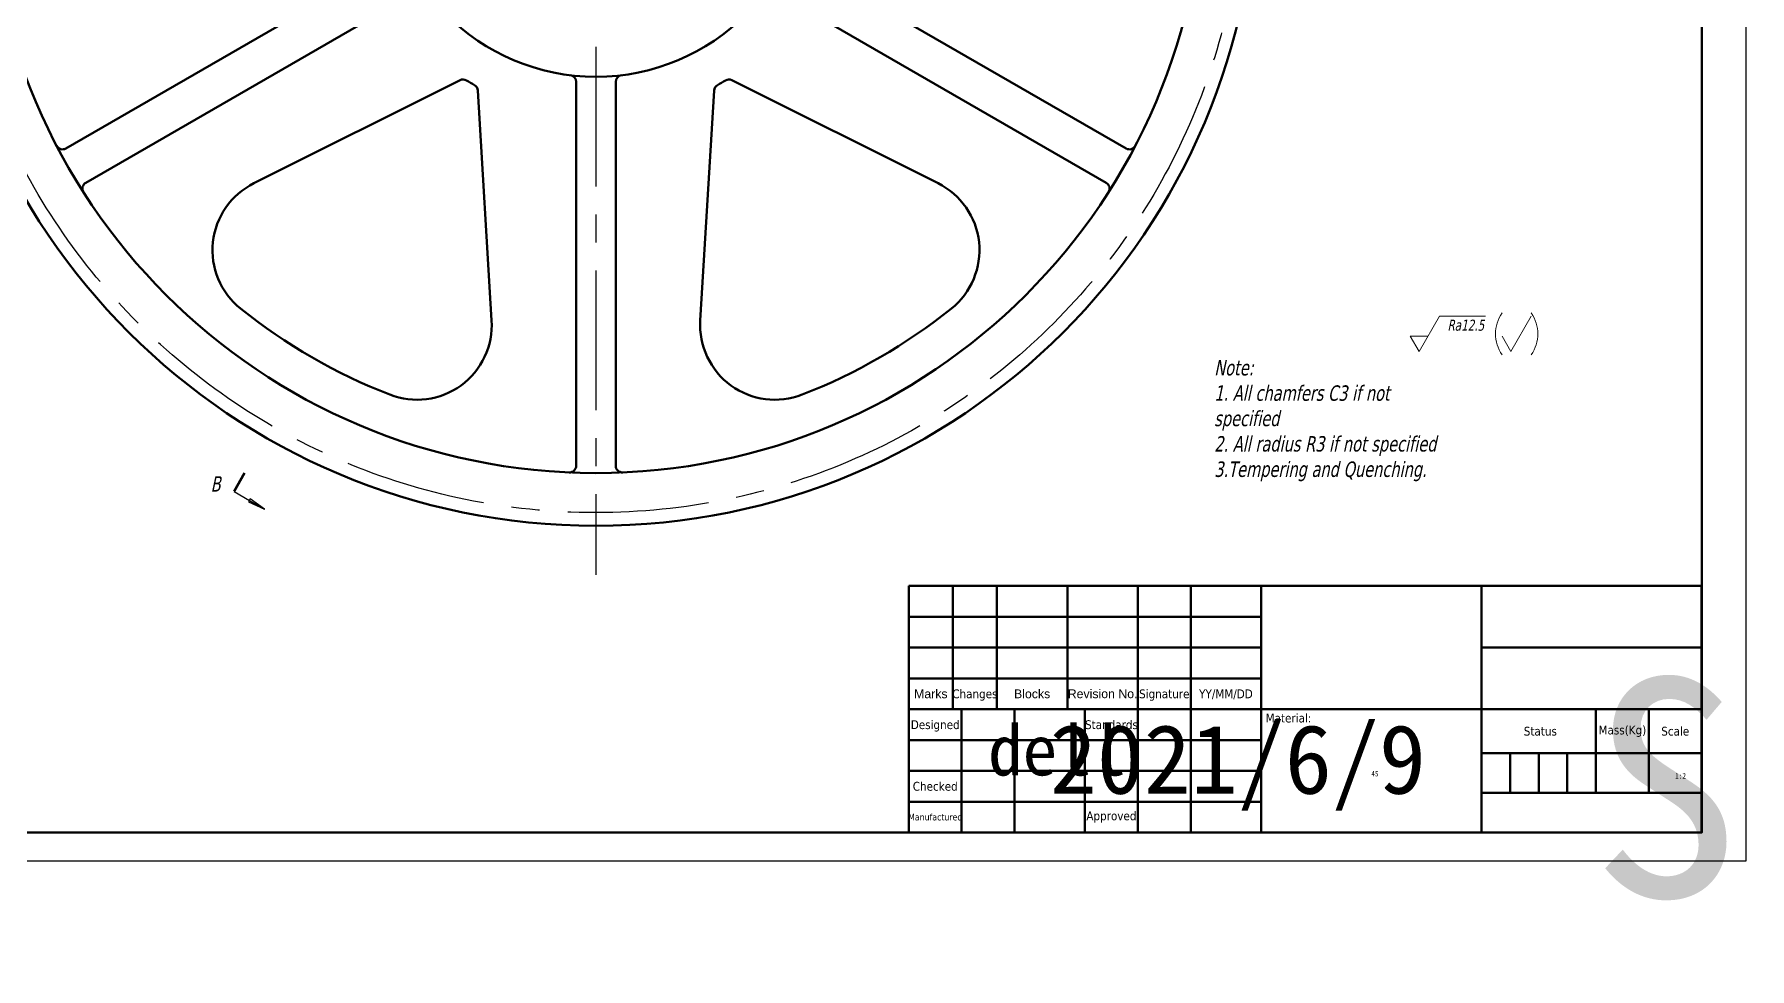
# Model space of a CAD drawing. Header units: millimetres. Extents: x 2 to 1786, y -42 to 832.
# Drawn here: x 411 to 1190, y -42 to 383 of the extents above; entities that cross this region are included whole.
import ezdxf
from ezdxf.enums import TextEntityAlignment as Align

# ---------------------------------------------------------------- set-up
doc = ezdxf.new("R2018")
doc.units = ezdxf.units.MM
doc.header["$LTSCALE"] = 2
doc.linetypes.add('CENTER', pattern=[50.8, 31.75, -6.35, 6.35, -6.35])
for name, color, linetype, lineweight in [('Copy (1) of Section Line (ISO)', 7, 'Continuous', 30), ('副本(1) 符号 (ISO)', 7, 'Continuous', 15), ('可见 (ISO)', 7, 'Continuous', 50), ('标题 (ISO)', 7, 'Continuous', 50), ('草图几何图元 (ISO)', 7, 'Continuous', 25)]:
    doc.layers.add(name, color=color, linetype=linetype, lineweight=lineweight)
doc.styles.add('GB（2.5）', font='', dxfattribs={"width": 0.8})
doc.styles.add('GB（3.5）', font='', dxfattribs={"width": 0.8})
doc.styles.get("Standard").update_dxf_attribs({"font": ''})
doc.styles.add('文本样式54', font='tahoma.ttf')
doc.styles.add('文本样式55', font='tahoma.ttf')
doc.styles.add('文本样式57', font='arial.ttf')
doc.styles.add('注释文本 (ISO)', font='tahoma.ttf')
doc.styles.get('GB（2.5）').set_extended_font_data('Tahoma', italic=True)
doc.styles.get('GB（3.5）').set_extended_font_data('Tahoma', italic=True)
doc.styles.get('Standard').set_extended_font_data('Tahoma', italic=True)

# ---------------------------------------------------------------- blocks, each defined once
blk = doc.blocks.new('图框 Default Border')
at = {"layer": '可见 (ISO)', "flags": 128}
blk.add_lwpolyline([(25, 10), (25, 410), (584, 410), (584, 10), (25, 10)], dxfattribs=at)
blk = doc.blocks.new('二维转换剖视图0')
at = {"layer": 'Copy (1) of Section Line (ISO)', "linetype": 'Continuous', "lineweight": 60}
for p, q in [((411.37, 365.38), (408.98, 361.23)), ((253.22, 91.59), (250.82, 87.44))]:
    blk.add_line(p, q, dxfattribs=at)
at = {"layer": 'Copy (1) of Section Line (ISO)', "linetype": 'Continuous'}
for p, q in [((411.37, 365.38), (414.83, 363.38)), ((415.02, 363.7), (414.65, 363.05)), ((414.65, 363.05), (418.3, 361.38)), ((414.83, 363.38), (418.3, 361.38)), ((418.3, 361.38), (415.02, 363.7)), ((250.82, 87.44), (254.29, 85.44)), ((254.47, 85.77), (254.1, 85.12)), ((257.75, 83.44), (254.47, 85.77)), ((254.1, 85.12), (257.75, 83.44)), ((254.29, 85.44), (257.75, 83.44))]:
    blk.add_line(p, q, dxfattribs=at)
at = {"layer": 'Copy (1) of Section Line (ISO)', "linetype": 'Continuous', "flags": 128}
for points in [[(414.65, 363.05), (418.3, 361.38), (415.02, 363.7), (414.65, 363.05)], [(254.1, 85.12), (257.75, 83.44), (254.47, 85.77), (254.1, 85.12)]]:
    blk.add_lwpolyline(points, dxfattribs=at)
at = {"layer": 'Copy (1) of Section Line (ISO)'}
for points in [[(414.65, 363.05), (418.3, 361.38), (415.02, 363.7), (414.65, 363.05)], [(254.1, 85.12), (257.75, 83.44), (254.47, 85.77), (254.1, 85.12)]]:
    blk.add_solid(points, dxfattribs=at)
at = {"layer": 'Copy (1) of Section Line (ISO)', "char_height": 3.5, "attachment_point": 7, "style": 'GB（3.5）'}
for insert in [(406.05, 365.38), (245.5, 87.44)]:
    blk.add_mtext('B', dxfattribs=dict(at, insert=insert))
blk = doc.blocks.new('表面粗糙度标识符号8')
at = {"layer": '副本(1) 符号 (ISO)'}
for p, q in [((519.84, 119.27), (524.46, 127.27)), ((524.46, 127.27), (534.91, 127.27)), ((540.7, 119.27), (545.32, 127.27)), ((517.82, 122.77), (519.84, 119.27)), ((517.82, 122.77), (521.87, 122.77)), ((538.68, 122.77), (540.7, 119.27))]:
    blk.add_line(p, q, dxfattribs=at)
for centre, start, end in [((545.45, 123.27), 144.9489, 215.0511), ((538.55, 123.27), 324.9489, 35.0511)]:
    blk.add_arc(centre, 8.27, start, end, dxfattribs=at)
at = {"layer": '副本(1) 符号 (ISO)', "insert": (526.29, 123.94), "char_height": 2.5, "attachment_point": 7, "style": 'GB（2.5）'}
blk.add_mtext('Ra12.5', dxfattribs=at)
blk = doc.blocks.new('标题栏 GB2 English')
at = {"layer": '标题 (ISO)'}
for p, q in [((186.09, 154.79), (366.09, 154.79)), ((186.09, 98.79), (186.09, 154.79)), ((196.09, 154.79), (196.09, 126.79)), ((206.09, 154.79), (206.09, 126.79)), ((222.09, 154.79), (222.09, 126.79)), ((238.09, 126.79), (238.09, 154.79)), ((250.09, 126.79), (250.09, 154.79)), ((266.09, 154.79), (266.09, 98.79)), ((316.09, 126.79), (316.09, 154.79)), ((366.09, 154.79), (366.09, 98.79)), ((186.09, 147.79), (266.09, 147.79)), ((186.09, 140.79), (266.09, 140.79)), ((316.09, 140.79), (366.09, 140.79)), ((186.09, 133.79), (266.09, 133.79)), ((266.09, 126.79), (186.09, 126.79)), ((198.09, 98.79), (198.09, 126.79)), ((210.09, 98.79), (210.09, 126.79)), ((226.09, 98.79), (226.09, 126.79)), ((238.09, 98.79), (238.09, 126.79)), ((250.09, 98.79), (250.09, 126.79)), ((266.09, 126.79), (366.09, 126.79)), ((316.09, 126.79), (316.09, 98.79)), ((342.09, 126.79), (342.09, 107.79)), ((354.09, 126.79), (354.09, 107.79)), ((186.09, 119.79), (266.09, 119.79)), ((316.09, 116.79), (366.09, 116.79)), ((322.59, 116.79), (322.59, 107.79)), ((329.09, 107.79), (329.09, 116.79)), ((335.59, 116.79), (335.59, 107.79)), ((186.09, 112.79), (266.09, 112.79)), ((186.09, 105.79), (266.09, 105.79)), ((316.09, 107.79), (366.09, 107.79)), ((366.09, 98.79), (186.09, 98.79))]:
    blk.add_line(p, q, dxfattribs=at)
for s, height, style, p in [('Marks', 2, '文本样式57', (191.09, 130.29)), ('Changes', 2, '文本样式54', (201.09, 130.29)), ('Blocks', 2, '文本样式57', (214.09, 130.29)), ('Signature', 2, '文本样式54', (244.09, 130.29)), ('YY/MM/DD', 2, '文本样式54', (258.09, 130.29)), ('Designed', 2, '文本样式54', (192.09, 123.29)), ('Standards', 2, '文本样式54', (232.09, 123.29)), ('Checked', 2, '文本样式54', (192.09, 109.29)), ('Manufactured', 1.5, '文本样式55', (192.09, 102.29))]:
    blk.add_text(s, height=height, dxfattribs=dict(at, style=style)).set_placement(p, align=Align.MIDDLE_CENTER)
at = {"layer": '标题 (ISO)', "char_height": 2, "attachment_point": 5, "style": '注释文本 (ISO)'}
for s, insert in [('\\fArial|b0|i0;\\H2.0000;Revision No.', (230.09, 130.29)), ('\\fTahoma|b0|i0;\\H2.0000;Approved', (232.09, 102.29))]:
    blk.add_mtext(s, dxfattribs=dict(at, insert=insert))
at = {"layer": '标题 (ISO)', "char_height": 2, "style": '注释文本 (ISO)'}
for s, insert, width, attachment_point in [('\\fTahoma|b0|i0;\\H2.0000;Material:', (267.09, 125.79), 11.364, 1), ('\\fTahoma|b0|i0;\\H2.0000; Status', (329.09, 121.79), 25.4337, 5), ('\\fTahoma|b0|i0;\\H2.0000;Mass(Kg)', (348.09, 121.79), 11.7247, 5), ('\\fTahoma|b0|i0;\\H2.0000;Scale', (360.09, 121.79), 11.7247, 5)]:
    blk.add_mtext(s, dxfattribs=dict(at, insert=insert, width=width, attachment_point=attachment_point))
at = {"layer": '标题 (ISO)', "lineweight": 30, "flags": 104}
for tag, height, p in [('DESCRIPTION', 3.5, (341.09, 147.79)), ('COMPANY', 3.5, (291.09, 140.79)), ('PART_NUMBER', 3.5, (341.09, 133.79)), ('DESIGNER', 1.5, (204.09, 123.29)), ('CREATION_DATE', 1.5, (218.09, 123.29)), ('CHECKED_BY', 1.5, (204.09, 109.29)), ('CHECKED_DATE', 1.5, (218.09, 109.29)), ('ENG_APPROVED_BY', 1.5, (244.09, 102.29)), ('ENG_APPROVAL_DATE', 1.5, (258.09, 102.29))]:
    blk.add_attdef(tag, text='', height=height, dxfattribs=at).set_placement(p, align=Align.MIDDLE_CENTER)
at = {"layer": '标题 (ISO)', "lineweight": 30, "width": 0.8, "flags": 104}
for tag, height, p in [('Mass', 3.5, (348.09, 112.29)), ('MATERIAL', 3.5, (291.09, 112.79)), ('Scale', 3.5, (360.09, 112.29)), ('MFG_APPROVED_BY', 1.5, (204.09, 102.29)), ('MFG_APPROVED_DATE', 1.5, (218.09, 102.29))]:
    blk.add_attdef(tag, text='', height=height, dxfattribs=at).set_placement(p, align=Align.MIDDLE_CENTER)

msp = doc.modelspace()

# ---------------------------------------------------------------- linework, layer by layer
msp.add_lwpolyline([(2, 832), (1188, 832), (1188, 7), (2, 7)], close=True)
at = {"layer": '可见 (ISO)'}
for p, q in [((425.25255, 330.75018), (576.34462, 417.98323)), ((906.64539, 330.75018), (755.55332, 417.98323)), ((434.25255, 315.16172), (585.34462, 402.39477)), ((897.64539, 315.16172), (746.55332, 402.39477)), ((510.62943, 314.96524), (604.24938, 361.77791)), ((656.94897, 186.58788), (656.94897, 361.05398)), ((674.94897, 186.58788), (674.94897, 361.05398)), ((727.64857, 361.77791), (821.26851, 314.96524)), ((612.32136, 357.11755), (618.59037, 252.63397)), ((713.30757, 252.63397), (719.57658, 357.11755))]:
    msp.add_line(p, q, dxfattribs=at)
for radius in [276, 96]:
    msp.add_circle((665.94897, 459.32402), radius, dxfattribs=at)
for centre, radius, start, end in [((605.59108, 359.09466), 3, 58.9437448, 116.56636964), ((665.94897, 459.32402), 114, 238.9437448, 241.0562552), ((609.32674, 356.93787), 3, 3.43363036, 61.0562552), ((653.94897, 361.05398), 3, 0, 83.03793731), ((677.94897, 361.05398), 3, 96.96206269, 180), ((722.5712, 356.93787), 3, 118.9437448, 176.56636964), ((665.94897, 459.32402), 114, 298.9437448, 301.0562552), ((726.30686, 359.09466), 3, 63.43363036, 121.0562552), ((423.75255, 333.34826), 3, 207.48069248, 300), ((908.14539, 333.34826), 3, 240, 332.51930752), ((435.75255, 312.56365), 3, 120, 212.51930752), ((525.83539, 284.55507), 34, 116.56636964, 231.28058757), ((806.06255, 284.55507), 34, 308.71941243, 63.43363036), ((896.14539, 312.56365), 3, 327.48069248, 60), ((665.94897, 459.32402), 258, 231.28058757, 248.71941243), ((665.94897, 459.32402), 258, 291.28058757, 308.71941243), ((584.65141, 250.59763), 34, 248.71941243, 3.43363036), ((747.24653, 250.59763), 34, 176.56636964, 291.28058757), ((653.94897, 186.58788), 3, 267.48069248, 0), ((677.94897, 186.58788), 3, 180, 272.51930752)]:
    msp.add_arc(centre, radius, start, end, dxfattribs=at)
at = {"layer": '草图几何图元 (ISO)', "color": 1, "linetype": 'CENTER'}
msp.add_line((665.94897, 783.34663), (665.94897, 137.07123), dxfattribs=at)
at = {"layer": '草图几何图元 (ISO)', "lineweight": 50}
msp.add_circle((665.94897, 459.32402), 300, dxfattribs=at)
at = {"layer": '草图几何图元 (ISO)', "linetype": 'CENTER', "ltscale": 1.010092}
msp.add_circle((665.94897, 459.32402), 294, dxfattribs=at)

# ---------------------------------------------------------------- block references
at = {"xscale": 2, "yscale": 2, "zscale": 2}
msp.add_blockref('图框 Default Border', (0, 0), dxfattribs=at)
ref = msp.add_blockref('标题栏 GB2 English', (435.81749, -177.58369), dxfattribs=dict(xscale=2, yscale=2, zscale=2))
lines = msp.add_mtext('Spur gear1', dxfattribs={"layer": '标题 (ISO)', "insert": (1118, 90), "char_height": 99.209413, "attachment_point": 1})
ref.add_attrib('PART_NUMBER', '', (1118, 90), dxfattribs={"flags": 104}).embed_mtext(lines)
lines = msp.add_mtext('dell', dxfattribs={"layer": '标题 (ISO)', "insert": (844, 69), "char_height": 23.053685, "attachment_point": 1})
ref.add_attrib('DESIGNER', '', (844, 69), dxfattribs={"flags": 104}).embed_mtext(lines)
lines = msp.add_mtext('2021/6/9', dxfattribs={"layer": '标题 (ISO)', "insert": (872, 69), "char_height": 31.386251, "attachment_point": 1})
ref.add_attrib('CREATION_DATE', '', (872, 69), dxfattribs={"flags": 104}).embed_mtext(lines)
lines = msp.add_mtext('\\W0.8000;', dxfattribs={"layer": '标题 (ISO)', "insert": (844, 27), "char_height": 2.5, "attachment_point": 1})
ref.add_attrib('MFG_APPROVED_BY', '', (844, 27), dxfattribs={"flags": 104}).embed_mtext(lines)
lines = msp.add_mtext('\\W0.8000;', dxfattribs={"layer": '标题 (ISO)', "insert": (872, 27), "char_height": 2.5, "attachment_point": 1})
ref.add_attrib('MFG_APPROVED_DATE', '', (872, 27), dxfattribs={"flags": 104}).embed_mtext(lines)
lines = msp.add_mtext('\\W0.8000;45', dxfattribs={"layer": '标题 (ISO)', "insert": (1018, 48), "char_height": 2.5, "attachment_point": 1})
ref.add_attrib('MATERIAL', '', (1018, 48), dxfattribs={"flags": 104}).embed_mtext(lines)
lines = msp.add_mtext('\\W0.8000;', dxfattribs={"layer": '标题 (ISO)', "insert": (1132, 47), "char_height": 2.5, "attachment_point": 1})
ref.add_attrib('Mass', '', (1132, 47), dxfattribs={"flags": 104}).embed_mtext(lines)
lines = msp.add_mtext('\\W0.8000;1:2', dxfattribs={"layer": '标题 (ISO)', "insert": (1156, 47), "char_height": 2.5, "attachment_point": 1})
ref.add_attrib('Scale', '', (1156, 47), dxfattribs={"flags": 104}).embed_mtext(lines)
at = {"layer": 'Copy (1) of Section Line (ISO)', "xscale": 2, "yscale": 2, "zscale": 2}
msp.add_blockref('二维转换剖视图0', (0, 0), dxfattribs=at)
at = {"layer": '副本(1) 符号 (ISO)', "xscale": 2, "yscale": 2, "zscale": 2}
msp.add_blockref('表面粗糙度标识符号8', (0, 0), dxfattribs=at)

# ---------------------------------------------------------------- texts
at = {"layer": '副本(1) 符号 (ISO)', "insert": (946.6773, 234.66161), "char_height": 6.9999999, "width": 201.7568787, "attachment_point": 1, "line_spacing_factor": 0.987884, "style": 'GB（3.5）'}
msp.add_mtext('\\fTahoma|b0|i1;Note:\\P\\fTahoma|b0|i1;1. All chamfers C3 if not\\P\\fTahoma|b0|i1;specified\\P\\fTahoma|b0|i1;2. All radius R3 if not specified\\P\\fTahoma|b0|i1;3.Tempering and Quenching.\\P\\fTahoma|b0|i1;\\P\\fTahoma|b0|i1;\\P', dxfattribs=at)

doc.saveas('drawing.dxf')
